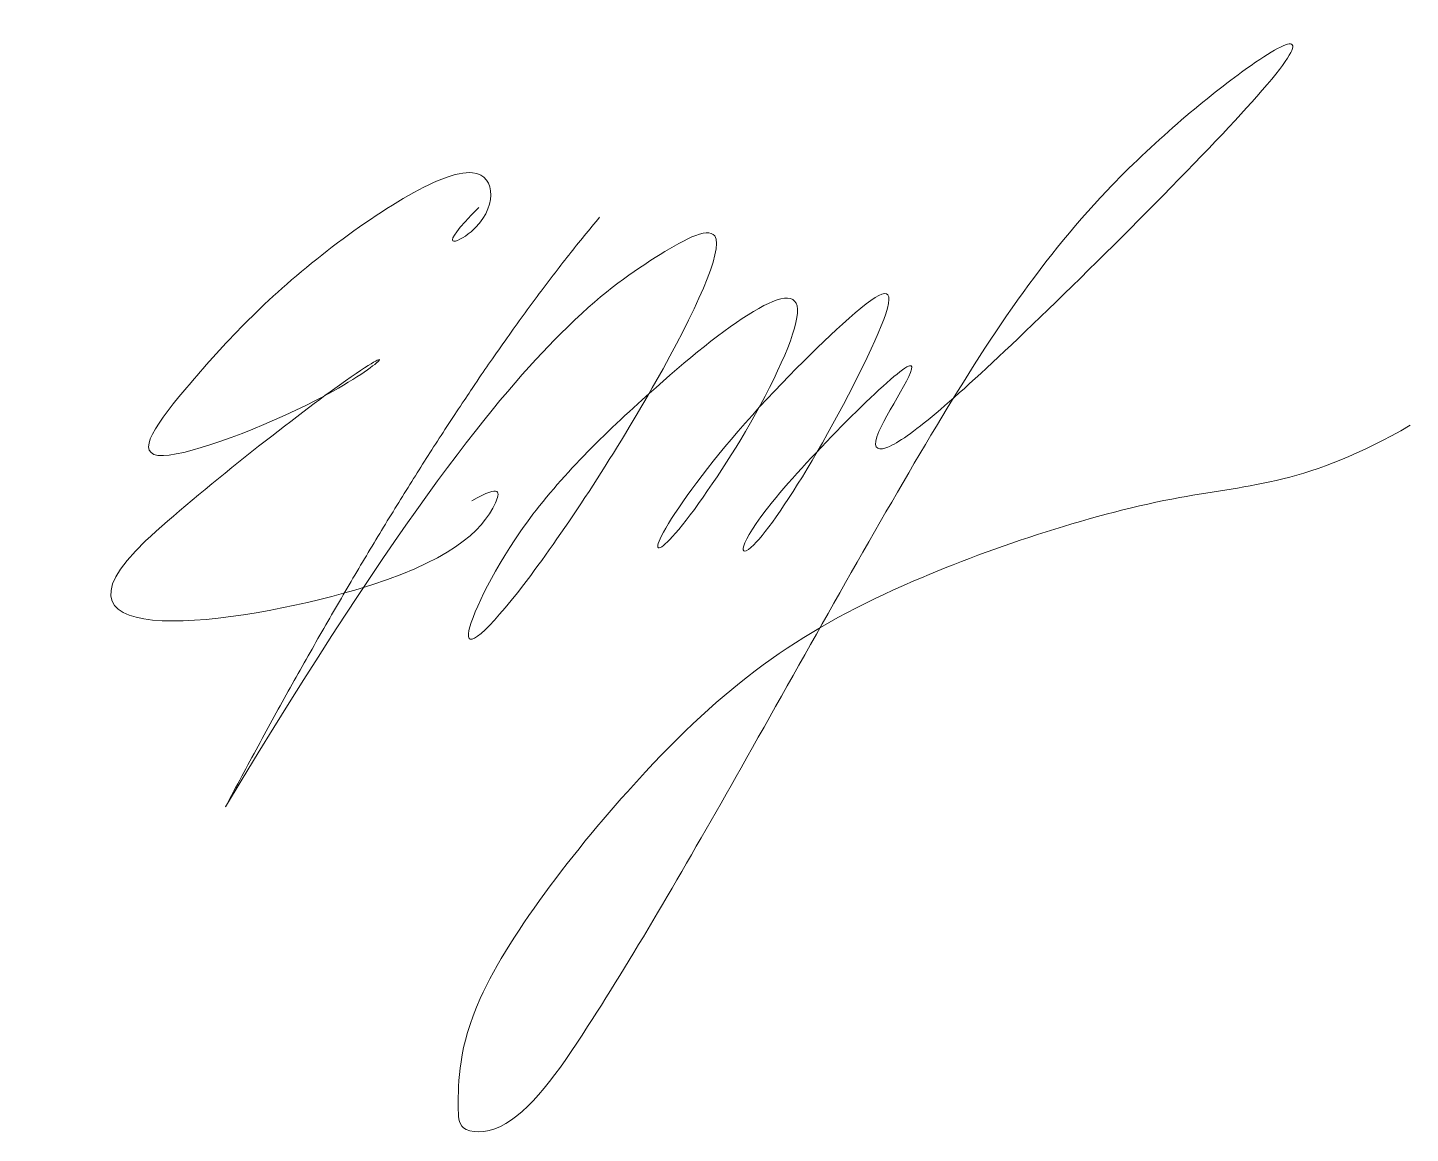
# Model space of a CAD drawing. Header units: millimetres. Extents: x 7519.3 to 7532.3, y 102 to 112.4.
import ezdxf

# ---------------------------------------------------------------- set-up
doc = ezdxf.new("R2010")
doc.units = ezdxf.units.MM
doc.layers.add('A-DETL', color=90, linetype='Continuous', lineweight=5)

msp = doc.modelspace()

# ---------------------------------------------------------------- linework, layer by layer
at = {"layer": 'A-DETL', "color": 5, "lineweight": 13}
for points, knots in [([(7521.174, 105.116), (7522.868, 107.935), (7524.327, 109.675), (7525.162, 110.26), (7526.06, 110.778), (7525.307, 109.165), (7523.966, 107.099), (7523.229, 106.362), (7523.892, 107.783), (7524.975, 108.867), (7526.161, 109.862), (7526.756, 110.021), (7526.133, 108.685), (7525.309, 107.509), (7525.13, 107.509), (7525.895, 108.602), (7527.174, 109.881), (7527.626, 110.142), (7526.705, 108.335), (7525.983, 107.304), (7525.983, 107.733), (7528.099, 109.848), (7527.193, 108.555), (7527.363, 108.385), (7528.35, 109.213), (7531.624, 112.487), (7531.05, 112.333), (7529.129, 110.721), (7527.793, 108.665), (7526.052, 105.523), (7524.746, 103.261), (7523.898, 102.049), (7523.362, 102.049), (7523.362, 102.396), (7523.362, 103.318), (7525.434, 105.969), (7527.122, 107.151), (7530.176, 108.144), (7531.34, 108.144), (7532.306, 108.701)], [0, 0, 0, 0, 0.0071946, 0.0119259, 0.0161201, 0.0218939, 0.0276741, 0.0332236, 0.0377545, 0.0428391, 0.046881, 0.05086, 0.0547155, 0.0580938, 0.061319, 0.0649524, 0.0689598, 0.073726, 0.0778896, 0.0819517, 0.0870669, 0.0925323, 0.0977922, 0.1011898, 0.1079252, 0.1150475, 0.1235043, 0.1295787, 0.1389318, 0.1483973, 0.1567996, 0.1618586, 0.1644411, 0.1664139, 0.1714804, 0.1784216, 0.1878664, 0.1949055, 0.2009107, 0.2009107, 0.2009107, 0.2009107]), ([(7523.554, 110.747), (7523.137, 110.329), (7523.722, 110.542), (7523.737, 111.455), (7521.837, 110.205), (7520.774, 109.043), (7520.067, 108.121), (7522.467, 109.043), (7523.047, 109.731), (7520.936, 108.086), (7520.423, 107.615)], [0, 0, 0, 0, 0.00232469, 0.00649118, 0.01169946, 0.01717945, 0.02298319, 0.02804901, 0.03477164, 0.03944479, 0.03944479, 0.03944479, 0.03944479]), ([(7520.423, 107.615), (7519.316, 106.553), (7522.898, 107.056), (7523.696, 107.806), (7523.774, 108.156), (7523.49, 107.992)], [0, 0, 0, 0, 0.0068305, 0.01237523, 0.01432212, 0.01432212, 0.01432212, 0.01432212])]:
    msp.add_open_spline(points, degree=3, knots=knots, dxfattribs=at)
msp.add_open_spline([(7524.69, 110.656), (7523.132, 108.8), (7521.174, 105.116)], degree=2, dxfattribs=at)

doc.saveas('drawing.dxf')
